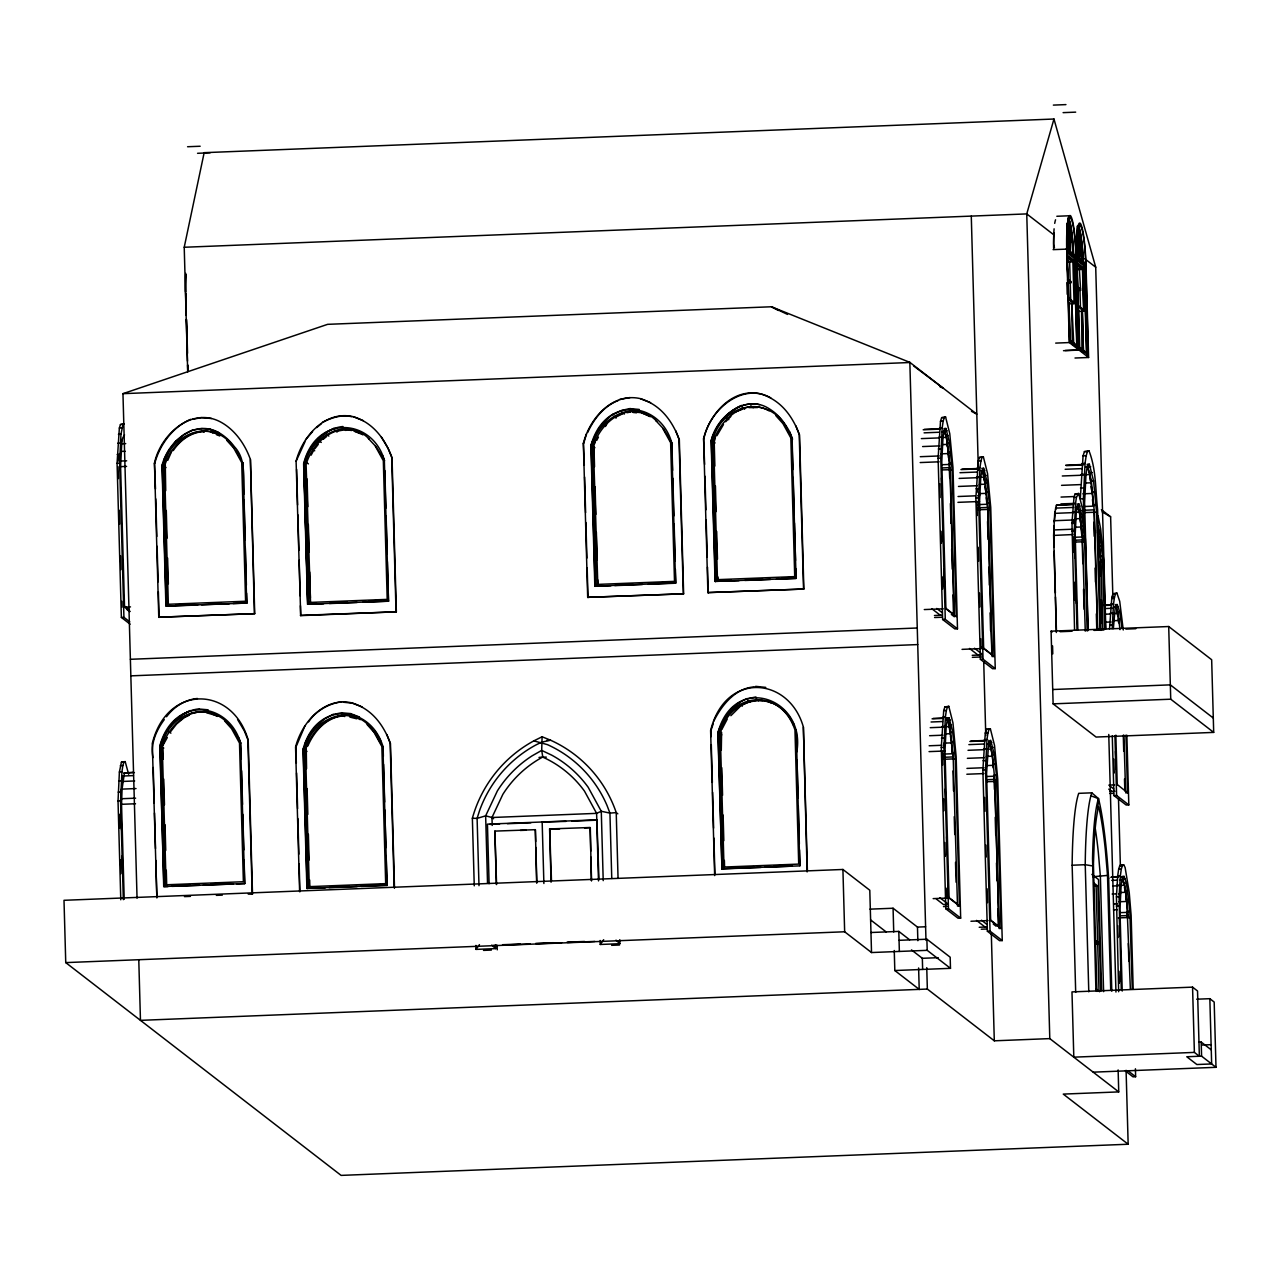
<?xml version="1.0" encoding="UTF-8"?>
<svg xmlns="http://www.w3.org/2000/svg" width="1280" height="1280" viewBox="0 0 1280 1280"><rect width="100%" height="100%" fill="white"/><g stroke="black" fill="none" stroke-linecap="round" stroke-linejoin="round"><path stroke-width="1.5" d="M130.128 624.192L121.376 617.424L117.072 463.28L119.36 428.016L120.448 424.544L124.224 423.92L120.448 424.544M129.744 621.84L123.92 617.328L119.616 463.184L120.976 434.24L122.992 424.432M120.304 453.376L119.872 466.672L126.576 466.4M120.784 899.776L118.032 800.96L119.392 772.032L121.408 762.224L125.184 761.6L128.64 774.288M123.328 899.664L120.56 800.864L121.92 771.92L122.848 765.6L123.952 762.112L125.184 761.6M938.112 458.192L940.496 421.296L941.648 417.648L945.6 417.008L949.76 433.664L952.976 467.52L957.488 628.816L954.832 628.912L942.624 619.488L938.112 458.192L940.768 458.08L942.192 427.808L943.152 421.184L944.304 417.536L945.6 417.008M941.296 747.488L943.696 710.592L944.848 706.944L948.784 706.304L952.96 722.96L956.16 756.816L960.672 918.112L958.016 918.208L945.808 908.784L941.296 747.488L943.952 747.376L945.376 717.104L946.352 710.48L947.488 706.832L948.784 706.304M959.408 905.968L949.088 898L944.992 750.992L946.176 727.056L947.008 721.36L949.104 717.76L952.688 732.096L955.296 758.96L959.408 905.968L957.504 906.048L953.232 758.912L949.584 726.624L947.264 719.744L946.176 720.192M975.872 497.984L978.272 461.104L979.408 457.456L983.36 456.816L987.536 473.472L990.736 507.328L995.248 668.624L992.592 668.72L980.384 659.296L975.872 497.984L978.528 497.888L979.952 467.616L980.928 460.992L982.064 457.344L983.36 456.816M993.968 656.48L983.664 648.512L979.568 501.504L980.752 477.568L981.584 471.872L983.68 468.272L987.264 482.592L989.872 509.472L993.968 656.48L992.08 656.544L987.968 509.536L985.376 482.672L982.96 470.576M982.88 769.952L985.28 733.056L986.416 729.408L990.368 728.768L994.528 745.424L997.744 779.28L1002.256 940.576L999.6 940.688L987.392 931.248L982.88 769.952L985.536 769.84L986.96 739.568L987.936 732.96L989.072 729.312L990.368 728.768M1072.704 504.224L1056.384 505.264L1054.704 513.36L1053.616 535.312L1056.336 632.496M1074.56 629.904L1071.968 522.752L1074 497.392L1075.056 494.048L1078.672 493.456L1082.496 508.736L1085.44 539.808L1087.984 630.56M1077.008 629.792L1074.24 531.152L1075.552 503.376L1076.432 497.296L1078.672 493.456M1089.008 450.88L1084.416 451.616L1083.072 455.872L1080.288 498.848L1083.376 498.736L1085.04 463.456L1086.176 455.744L1087.504 451.504L1089.008 450.88C1096.304 469.36 1095.376 490.176 1097.616 509.728L1100.976 630.4M1109.536 628.736L1111.84 597.392L1112.976 593.744L1116.928 593.104L1119.712 601.312L1123.264 629.984M1112.192 628.624L1113.52 603.904L1114.48 597.28L1115.632 593.632L1116.928 593.104M1118.656 991.728L1116.432 896.848L1117.696 875.824L1118.656 869.2L1119.808 865.552L1121.088 865.024L1123.744 864.912L1125.12 867.504L1129.232 892.512L1131.136 915.424L1133.184 989.104M1121.264 989.632L1119.088 896.752L1120.352 875.712L1121.312 869.104L1122.464 865.456L1123.744 864.912M1095.056 942.64L1095.296 944.128M1095.408 944.352L1095.056 944.464M1054.096 547.36L1054.096 525.632M1091.808 792.832L1090.896 795.808L1098.48 798.624L1097.84 800.736A119.552 14.08 87.7 0 0 1092.544 858.56L1095.92 990.56L1096.96 991.376L1093.424 864.528L1094.256 841.2A112.016 13.2 87.7 0 1 1097.648 810.992L1098.48 798.624L1091.808 792.832L1078.72 793.344A125.104 14.736 87.7 0 0 1072.144 865.232L1075.696 992.368M118.16 461.152L118.4 455.376M124.528 434.88L122.528 438.32L121.728 443.76L120.592 466.64L124.528 607.12L130.144 611.472M977.152 492.4L977.296 489.056M1073.088 523.664L1073.248 519.968L1054.112 520.72M1087.136 631.024L1084.656 541.776L1082.256 517.12L1078.96 503.984L1077.04 507.28L1076.288 512.496L1075.2 534.464L1077.856 629.664M1113.376 628.592L1115.152 608.16L1117.248 604.56L1119.632 611.632L1121.968 628.288M1132.256 989.088L1129.824 911.312L1126.464 883.456L1124.064 876.384L1121.968 879.984L1121.136 885.664L1119.952 909.616L1122.224 991.056M1054.256 522.048L1055.328 511.488M617.808 813.824L616.224 812.592A125.104 123.632 -52.3 0 0 550.56 740.208L542.096 736.768L541.696 750.4L542.816 757.136A106.464 105.216 -52.3 0 1 584.496 791.152L596.608 813.36L598.48 880.896M1069.408 237.232L1070.112 231.68M1069.328 245.408L1070.864 231.648A36.704 4.32 87.7 0 0 1068.192 219.936M1069.488 248.272L1071.472 230.72A36.176 4.256 87.7 0 0 1068.832 219.648L1068.704 230.688M1069.36 250.928L1071.712 232.448L1071.2 234.208A36.176 4.256 87.7 0 1 1072.576 250.544L1072.736 254.144L1066.176 249.072M1078.464 250.304L1078.928 246.608M1078.496 255.824L1080.608 239.184A36.704 4.32 87.7 0 0 1078.496 228.864M1078.608 256.64L1079.072 252.944M1079.776 247.408L1080.72 240L1081.68 241.712A36.176 4.256 87.7 0 1 1083.056 258.048L1083.216 261.632L1082.32 258.08A36.176 4.256 87.7 0 0 1080.944 241.744L1080.72 240M1079.232 255.808L1081.216 238.256A36.176 4.256 87.7 0 0 1078.576 227.184M1079.344 256.608L1081.456 239.984M121.536 440.16L121.008 443.792L125.712 443.6M122.224 779.648L122.752 776.032L133.456 775.6M945.92 428.464L943.824 432.064L942.976 437.76L941.792 461.696L945.904 608.704L956.208 616.672L952.112 469.664L949.504 442.8L945.92 428.464L944.016 428.544L947.6 442.864L950.208 469.744L954.32 616.752L951.376 614.464M988.592 743.84L986.576 773.456L990.672 920.464L1000.976 928.432L996.432 775.152L994.272 754.56L990.688 740.24L988.592 743.84L986.688 743.904M1097.04 944.064L1096.976 944.304A20.224 2.384 87.7 0 1 1097.488 944.032A32.656 3.856 87.7 0 1 1097.968 944.48L1097.968 943.664A57.456 6.768 87.7 0 0 1097.584 942.928M187.696 371.952L184.224 247.264L204.16 152.672L1053.968 119.024L1095.712 267.2L1105.808 628.624M1053.968 119.024L1026.752 213.904L1049.792 1038.608L1118.736 1091.904L1118.128 1069.936M1055.568 509.792L1056.448 506.992M154.464 463.072C160.544 434.32 192.448 405.44 221.968 422.768C235.088 430.368 245.088 444.288 250.416 459.52L254.72 613.664L158.768 617.216L154.464 463.072L155.488 489.008M154.784 463.312C159.712 444.48 173.312 426.464 190.688 419.328M246.592 593.104L246.96 603.056L165.92 606.016L162 465.536C167.712 441.632 194.592 418.704 219.088 432.768C225.504 436.48 230.64 441.68 234.416 446.704C246.368 459.376 243.04 477.328 243.84 494.16M168.368 605.12L164.496 466.448C170.656 443.632 196.288 421.872 219.904 435.44M156.88 897.952L152.256 743.568C166.896 683.968 232.432 685.312 248.208 740.032L252.512 894.176L248.224 894.096M152.96 757.648C150.384 743.84 156.176 730.496 164.272 719.6M167.968 886.608L163.936 886.688L159.792 746.032C173.216 695.712 228.288 700.992 240.528 742.832L244.672 883.504M244.096 859.824L244.752 883.568L163.712 886.528L160.096 746.272C164.864 728.08 180.8 710.432 199.168 708.88M166.16 885.616L162.288 746.944C168.448 724.128 194.08 702.384 217.712 715.952M167.312 737.504L163.072 745.104M296.096 461.232C302.4 436.384 325.12 410.24 353.152 416.656C372.688 422.368 385.152 438.832 392.032 457.68L396.352 611.824L300.704 615.616L296.096 461.232L304.96 441.824M323.616 603.792L307.552 604.176L303.616 463.68C316.272 413.552 373.008 418.624 384.352 460.48L388.496 601.152L387.392 561.568M303.84 463.856L307.776 604.336L303.936 463.92C308.688 445.728 324.624 428.08 342.992 426.528M375.424 446.352L383.328 460.704L387.2 599.376L308.96 602.48L305.088 463.808C311.184 436.112 347.104 415.52 369.44 439.312M361.536 433.6C337.92 420.032 312.288 441.776 306.112 464.592L310.576 603.712M299.616 891.52L295.568 746.992C301.808 722.432 324.272 696.576 352 702.912C371.904 709.088 383.36 724.576 390.464 743.488L394.496 888.016M296.32 763.072L295.872 747.232L304.928 725.872M325.168 887.904L306.896 888.368L303.024 749.424C315.84 700.16 370.448 704.528 382.864 746.272L387.056 885.44L386.128 855.6M317.248 887.168L309.312 887.488L305.488 750.336C311.584 727.76 336.928 706.256 360.288 719.664M583.376 443.2C589.696 418.368 612.4 392.224 640.432 398.64C660.56 404.88 672.144 420.544 679.328 439.664L683.632 593.808L587.68 597.344L583.376 443.2L584.304 465.184M583.696 443.44L586.496 433.92M590.912 445.664C604.64 394.416 660.208 401.664 671.648 442.464L675.568 582.96L594.832 586.16L590.912 445.664C594.592 434.48 603.152 421.344 612.848 414.304M597.696 579.76L597.856 585.696L593.408 446.576C599.52 423.536 625.92 401.552 649.408 416.032L640.912 412.656L632.16 411.744M703.6 438.448C709.92 413.616 732.624 387.472 760.656 393.872C780.784 400.128 792.368 415.776 799.552 434.896L803.856 589.04L707.904 592.592L703.6 438.448L704.624 464.384M703.904 438.688C709.536 409.584 742.768 381.696 770.8 397.904M738.992 580.704L715.056 581.392L711.136 440.912C716.368 416.432 745.28 394.24 768.224 408.144C778.24 414.096 784.304 421.984 789.872 432.24C795.76 447.216 790.128 433.984 789.872 432.24M731.184 579.952L717.488 580.496L713.616 441.824C719.792 419.008 745.424 397.248 769.04 410.816M714.864 466.048L714.208 442.272L715.408 436.976M714.656 875.584L710.608 730.496C725.344 670.784 789.28 676.72 803.376 727.072L807.376 870.16M711.072 736.688L710.896 730.72L713.312 723.536M718.096 733.04L721.984 868.96L717.888 732.88C734.16 671.808 806.288 698.512 796.784 751.92M747.328 698.528C733.392 703.616 722.416 719.264 717.888 732.88M793.968 726.224C779.136 687.376 728.816 695.28 720.288 733.76L724.032 867.856M226.784 440.368L233.792 448.192L241.712 462.56L245.584 601.232L167.328 604.32L163.456 465.648C171.2 432.064 214.432 416.272 234.816 448.992M224.576 720.864L231.584 728.704L239.504 743.056L243.376 881.728L165.136 884.832L161.248 746.16C171.904 705.008 221.344 698.544 238.464 739.152M367.088 724.544L374.016 732.288L381.856 746.48L385.68 883.632L308.288 886.688L304.464 749.552C311.888 717.424 353.392 700.544 373.888 731.776M662.704 428.336L670.624 442.688L674.496 581.36L596.24 584.464L592.368 445.792C598.48 418.08 634.384 397.504 656.72 421.296M775.92 415.744L782.928 423.568L790.832 437.936L794.72 576.608L716.464 579.696L712.592 441.024C721.408 401.568 772.64 393.056 788.832 432.416M719.296 732.992C730.272 690.752 781.168 687.936 794.96 730L798.704 864.096L723.04 867.088L719.296 732.992L721.728 734.88M721.616 732.4L721.296 749.968M492.208 825.456L491.984 817.504L502.832 794.384A106.464 105.216 -52.3 0 1 542.512 757.152L542.656 757.072M167.744 460.368L171.584 451.504M311.136 455.152L313.792 450.096M343.824 715.872C326.736 716.96 314.176 731.136 307.824 745.984L307.264 745.536M587.712 432.432C593.904 418.8 603.952 406.032 618.256 400.496M596.656 440.496L598.432 437.136M716.88 435.744L723.488 424.528M754.288 686.88C734.8 688.272 721.2 705.968 713.616 721.52M1093.424 864.528L1092.432 865.904L1085.232 864.704L1072.144 865.232M495.536 944.64L495.648 948.608L476.032 949.392L479.456 944.624M619.776 939.728L619.872 943.696L600.256 944.464L603.68 939.712M173.264 450.544C180.016 440.368 190.784 432.432 203.248 431.6M312.576 431.536L305.552 439.872M314.88 448.704L318.16 444.512M166.512 716.736C173.808 706.88 185.088 699.6 197.44 698.48M169.968 732.448L176.512 724.08L184.08 717.744L189.056 715.328M308.544 721.872C315.84 710.64 329.632 703.216 341.648 701.84M605.456 426.496L607.056 423.264M759.504 404.672C737.76 399.568 716.72 420.112 711.344 441.072L715.36 581.632M741.584 405.392C733.136 408.848 724.064 417.152 718.56 424.656M725.664 421.744L730.88 416.416M730.88 715.696L739.904 706.752M176.384 440.832L184.24 434.4L192.448 430.016M316.704 427.584L321.232 423.808M334.064 428.16L325.872 432.56L317.792 438.816M323.376 439.2L326.4 436.656M190.24 710.512L182.032 714.896L173.952 721.168M317.248 725.008L325.024 718.64L333.136 714.304M474.256 885.824L472.368 818.272A125.104 123.632 -52.3 0 1 533.84 740.864L542.096 736.768M351.712 416.704C341.536 414.208 331.104 417.952 322.416 422.304M613.072 414.464L621.664 410.384L630.288 408.496M615.2 417.376L623.488 413.344M742.048 409.392L734.832 412.176M742.976 704.736L749.376 701.616L757.776 700.064L762.848 700.592M980.752 470.704L981.84 470.256L984.16 477.136L987.808 509.424L991.872 654.528L981.872 646.8M1099.872 629.728L1096.592 512.224L1093.568 480.928L1089.376 464.224L1088.096 464.768L1086.944 468.416L1085.968 475.056L1084.592 502.944L1088.144 630.416M1085.984 467.072L1087.232 466.544L1089.952 474.56L1093.744 506.128L1084.064 506.512M1114.32 606.992L1115.408 606.544L1116.544 608.72L1118.896 620.48L1112.992 620.72M137.056 898.224L122.96 393.664L327.616 324.336L771.424 306.768L909.84 362.368L976.8 414.128L971.488 411.344M1095.92 941.392L1095.952 941.392A57.456 6.768 87.7 0 0 1095.008 941.184M1074.512 256.368L1075.984 256.304L1075.52 247.072A37.424 4.416 87.7 0 0 1071.648 219.92L1070.576 218.032L1069.392 218.176A37.424 4.416 87.7 0 0 1066.896 240.4L1066.944 249.312M1075.2 255.456L1084.176 262.432L1084.256 263.888L1085.728 263.84L1085.28 254.592A37.424 4.416 87.7 0 0 1081.392 227.456L1080.336 225.568L1079.136 225.712A37.424 4.416 87.7 0 0 1076.64 247.936L1076.688 256.848L1075.216 256.912L1078.16 259.184M192.736 419.248L201.376 417.648L211.52 418.496M192.672 430.176L201.68 428.608L210.368 429.296M336.192 431.36L343.136 430.08M626.96 412.704L630.432 412.064M748.912 407.616L757.632 407.536M333.344 714.464L341.952 712.672M747.536 698.688L755.952 696.944M1053.36 105.104L1065.936 104.608M187.584 146.736L200.16 146.24M1063.104 112.64L1075.68 112.144M197.552 153.296L210.128 152.8M184.224 247.264L1026.752 213.904L1053.392 234.496M1056.832 216.272L1070.432 215.728A39.584 4.656 87.7 0 1 1076.24 256.512L1078.864 349.952L1065.264 350.496M1069.856 251.312L1068.928 217.952L1070.4 217.888M1070.576 218.032L1068.928 217.952M1079.776 259.04L1078.672 225.488L1080.144 225.424M1080.336 225.568L1078.672 225.488M1079.872 239.216L1081.344 239.152M1054.448 247.696L1053.68 244.24A36.176 4.256 87.7 0 1 1053.952 232.624M1053.088 249.648L1066.688 249.12L1086 264.032L1088.608 357.488L1075.008 358.016M1068.976 249.792L1067.488 222.624M1067.632 251.408L1069.12 251.344L1068.176 217.984M1077.12 251.6L1078.736 257.328L1077.856 226.24M1067.04 252.768L1074.56 258.576L1076.032 258.528L1078.528 347.52L1069.504 340.544L1067.008 251.552L1076.032 258.528M1066.864 259.856L1068.192 279.408L1070.8 281.424L1070.848 282.8L1069.632 282.848L1069.6 281.472L1070.8 281.424M1067.648 259.968L1069.664 262.016L1070.208 281.456L1067.584 279.44M1068.08 262.08L1072.736 261.888L1067.312 257.712M1081.872 262.528L1083.344 262.464A36.928 4.352 87.7 0 0 1078.576 226.448M1084.304 266.112L1085.792 266.048L1088.272 355.056L1086.8 355.104L1084.304 266.112L1075.28 259.136M1076.112 271.296L1076 267.408L1077.216 267.36L1077.936 286.944L1080.56 288.96L1080.592 290.336L1079.376 290.384M1078.704 268.336L1084.096 268.128L1086.464 352.672L1077.984 346.112M1077.824 269.6L1082.48 269.424L1083.6 309.68L1076.832 304.464M1080.56 288.96L1079.408 269.536L1076.784 267.52M1069.424 303.856L1074.08 303.664L1072.864 260.656L1067.216 256.288M1079.168 311.392L1083.824 311.2L1082.624 268.192L1075.552 262.72M1055.696 343.104L1069.296 342.56L1088.608 357.488M1088.272 355.056L1079.248 348.08L1077.76 348.128L1083.792 352.784M1063.504 350.704L1079.04 350.096L1076.432 256.64A39.584 4.656 87.7 0 1 1080.176 223.264A39.584 4.656 87.7 0 1 1086 264.032M122.96 393.664L910.016 362.512M119.36 428.016L121.888 427.92M118.432 434.352L120.976 434.24M117.712 443.264L120.256 443.168M941.648 417.648L944.304 417.536M121.104 451.424L125.104 451.28M940.496 421.296L943.152 421.184M117.232 454.448L119.76 454.336M939.536 427.904L942.192 427.808M119.968 461.072L126.672 460.816M924.288 429.328L939.472 428.72M923.184 429.792L940.256 429.104M117.072 463.28L119.616 463.184M944.432 430.8L947.088 430.704M924.096 432.848L939.264 432.24M941.92 432.144L943.824 432.064M945.648 435.632L948.304 435.536M938.784 437.248L941.44 437.136M942.464 437.488L946.4 437.328L949.664 464.432L941.808 464.736M921.36 438.608L938.432 437.936M949.504 442.8L946.848 442.896L947.296 446.656M941.664 444.624L947.568 444.384M922.608 446.56L939.68 445.888M938.272 448.944L940.928 448.832M950.64 452.192L947.984 452.304L948.496 457.904M940.8 453.856L948.656 453.536M920.288 456.704L939.248 455.952M1084.416 451.616L1087.504 451.504M979.408 457.456L982.064 457.344M1083.072 455.872L1086.176 455.744M920.176 462.56L939.136 461.808M978.272 461.104L980.928 460.992M949.008 463.504L951.664 463.392M942.032 467.936L949.888 467.632L954.096 614.72L945.536 608.096M977.296 467.712L979.952 467.616M1081.952 463.584L1085.04 463.456M942.192 469.92L952.112 469.664M962.064 469.12L979.12 468.448M981.776 468.352L983.68 468.272M1065.712 465.168L1082.544 464.496M1089.376 464.224L1087.168 464.32L1091.344 481.008L1094.384 512.32L1097.664 629.824M960.944 469.584L978.016 468.912M1066.304 465.632L1083.12 464.96M984.864 470.496L982.208 470.608L983.008 473.84M1087.664 466.944L1090.752 466.832M959.968 472.72L977.024 472.048M1065.152 469.28L1081.968 468.624M983.408 475.44L986.064 475.344M976.544 477.056L979.2 476.944M1089.072 472.592L1092.16 472.464M980.224 477.296L984.16 477.136M959.136 478.416L978.096 477.664M1081.072 474.448L1084.16 474.336M1084.128 474.784L1089.952 474.56M1062.304 475.984L1082.88 475.184M984.608 482.704L987.264 482.592M979.424 484.432L985.328 484.192M1091.344 481.008L1093.568 480.928M958.48 486.448L977.44 485.696M1085.488 483.008L1091.296 482.784M976.032 488.752L978.688 488.64M1061.552 485.344L1080.256 484.608M1080.48 488.08L1083.568 487.952M986.496 492.08L988.4 492M978.56 493.664L986.432 493.344M958.048 496.512L975.12 495.84M977.776 495.728L979.664 495.648M1092.672 491.968L1094.88 491.888M1075.056 494.048L1077.488 493.952M1082.896 493.824L1092.592 493.44M1061.04 497.072L1074.128 496.544M1074 497.392L1076.432 497.296M957.936 502.352L976.912 501.6L977.296 515.52M977.664 501.584L979.568 501.504M989.424 503.2L986.768 503.296L986.256 497.712M977.6 504.624L987.424 504.24M1060.928 503.888L1075.552 503.376M977.824 507.824L987.648 507.44M1078.96 503.984L1077.232 504.048L1080.512 517.184L1082.912 541.84M1056.384 505.264L1073.6 504.576M977.984 509.808L987.808 509.424M1093.872 505.008L1096.08 504.928M987.216 509.568L989.872 509.472M1080.048 506.032L1077.616 506.128L1078.72 510.56L1081.168 510.464M1055.472 508.128L1072.688 507.456M1075.312 507.344L1077.04 507.28M1084.32 510.24L1094.016 509.856L1097.472 629.52M1072.432 512.032L1074.864 511.936M1075.44 512.272L1079.408 512.112L1082.416 536.976L1085.264 631.136M1054.704 513.36L1073.84 512.592M1084.512 512.56L1096.592 512.224M1082.256 517.12L1079.824 517.216L1080.448 522.4M1074.528 518.816L1080.48 518.592M1073.952 519.936L1075.68 519.872M1071.968 522.752L1074.4 522.656M1080.864 525.84L1083.296 525.744M1075.536 527.216L1081.488 526.976M1053.712 529.952L1072.848 529.2M1071.808 531.248L1074.24 531.152M1104.688 629.344L1102.384 556.16L1099.312 530.592L1097.568 530.672L1101.056 561.984M1072.752 534.56L1053.76 535.424M1082.496 536.096L1084.24 536.016M1074.48 537.28L1082.416 536.976M1097.968 537.36L1100.4 537.264M1082.624 539.904L1074.688 540.224L1075.12 557.936M1074.832 542.048L1084.656 541.776M1101.44 545.888L1099.008 545.984L1099.488 551.12M1099.952 556.256L1102.384 556.16M1102.8 561.904L1100.368 562L1100.752 575.888M597.28 585.248L601.184 585.104M620.752 584.32L632.48 583.856M654 583.008L665.744 582.544M750.752 579.184L762.48 578.72M782.048 577.936L793.792 577.472M715.056 581.392L796 578.368L795.728 568.48M594.832 586.16L610.896 585.776M614.832 585.616L642.4 584.528M648.304 584.288L673.904 583.28M744.896 580.464L770.496 579.456M776.4 579.216L796.096 578.432L791.856 437.712M176.192 604.8L187.92 604.336M209.44 603.488L221.184 603.024M240.736 602.256L246.608 602.016M123.792 607.152L130.496 606.896M168.112 606.112L197.744 605.008M201.584 604.784L229.248 603.76M233.088 603.536L246.96 603.056M309.984 603.264L315.856 603.04M335.424 602.272L347.152 601.792M368.672 600.944L380.416 600.48M307.552 604.176L388.496 601.152M329.52 603.552L357.088 602.464M362.992 602.224L388.592 601.216M587.68 597.344L683.632 593.808M707.904 592.592L803.856 589.04M121.376 617.424L123.92 617.328M158.768 617.216L254.72 613.664M300.4 615.376L396.352 611.824M1112.976 593.744L1115.632 593.632M1111.84 597.392L1114.48 597.28M924.288 609.568L943.248 608.816M1110.864 604L1113.52 603.904M1103.216 605.12L1110.8 604.816M1117.248 604.56L1115.344 604.64L1117.744 611.696L1120 629.632M1104 605.504L1111.584 605.2M1115.776 606.896L1118.432 606.784M1104.912 608.56L1112.496 608.256M934.448 615.504L942.304 615.184M934.592 617.52L942.176 617.232M1119.632 611.632L1116.976 611.728L1117.584 615.36M942.624 619.488L945.28 619.376L957.488 628.816M1110.112 613.328L1112.768 613.232M1113.792 613.584L1117.728 613.424M1105.968 614.176L1109.76 614.032M1112.416 613.92L1114.32 613.856M1120.832 618.88L1118.176 618.992L1118.624 622.752M130.384 659.296L917.264 628M1105.328 622.208L1111.008 621.984M1109.6 625.024L1112.256 624.928M1051.088 631.184L1168.704 626.528L1211.664 659.728L1213.696 732.4L1096.08 737.056L1053.12 703.856L1051.088 631.184L1052.176 632.016M1060.144 631.712L1072.08 631.232M1094 630.368L1103.952 629.968M1125.856 629.104L1135.824 628.704M130.848 675.856L917.728 644.576M962.048 649.36L981.008 648.608L980.736 638.688M981.776 648.592L983.664 648.512M972.208 655.312L982.048 654.912M972.352 657.328L981.84 656.96M980.384 659.296L983.04 659.184L995.248 668.624M1052.72 689.52L1170.336 684.864L1213.296 718.048M944.848 706.944L947.488 706.832M1053.12 703.856L1170.736 699.2L1213.696 732.4M943.696 710.592L946.352 710.48M942.72 717.2L945.376 717.104M933.168 718.4L942.656 718.016M949.104 717.76L946.448 717.872L947.632 720.096L950.288 720M932.064 718.848L943.44 718.4M948 718.224L946.096 718.304L947.2 717.84L949.6 724.912L953.392 759.04M931.072 722L942.448 721.536M546.848 740.352L550.56 740.208L541.472 742.208L535.632 745.104A119.552 118.144 -52.3 0 0 479.536 810.672L477.104 818.384L478.992 885.664M948.832 724.928L951.488 724.832M941.968 726.544L944.624 726.432M945.648 726.784L949.584 726.624M930.24 727.68L943.52 727.152M121.408 762.224L123.952 762.112M986.416 729.408L989.072 729.312M950.032 732.192L952.688 732.096M120.304 765.696L122.848 765.6M944.848 733.92L950.752 733.68M985.28 733.056L987.936 732.96M929.6 735.712L942.864 735.184M941.456 738.24L944.112 738.128M119.392 772.032L121.92 771.92M133.456 772.24L124.432 772.992L122.064 789.104L121.552 804.32L124.208 899.296M123.696 773.024L134.4 772.608M984.304 739.68L986.96 739.568M951.92 741.568L953.824 741.488M970.96 741.008L984.24 740.496M969.856 741.472L985.024 740.88M943.984 743.152L951.856 742.832M989.216 742.576L991.872 742.464M929.168 745.776L940.544 745.328M943.2 745.216L945.088 745.152M968.864 744.608L984.032 744.016M118.672 780.944L121.2 780.848M121.952 781.472L134.64 780.96M990.416 747.408L993.072 747.296M983.552 749.008L986.208 748.912M929.056 751.616L942.336 751.104L942.72 765.008M943.088 751.072L944.992 750.992M987.232 749.248L991.168 749.088L993.44 765.312L985.568 765.616M968.032 750.304L983.2 749.712M954.848 752.688L952.192 752.8L951.68 747.2M943.024 754.112L952.848 753.728M136.016 788.56L121.344 789.136L120.928 798.752L135.6 798.176M991.616 754.672L994.272 754.56M943.248 757.312L953.072 756.928M986.432 756.384L992.336 756.16M943.408 759.296L953.232 758.912M967.392 758.336L984.448 757.664M118.176 792.128L120.72 792.016M952.64 759.056L955.296 758.96M983.04 760.704L985.696 760.608M995.408 763.968L992.752 764.064L993.088 767.808M118.032 800.96L120.56 800.864M966.944 768.4L984.016 767.712M120.832 804.336L135.504 803.76M966.848 774.24L983.92 773.568M993.776 775.264L996.432 775.152M986.576 776.512L994.432 776.192L992.384 754.64L988.784 740.304M986.8 779.712L994.656 779.392L998.88 926.48L990.32 919.872M986.96 781.696L996.88 781.424M1108.896 785.12L1114.576 784.896M1109.712 791.44L1114.96 791.232M472.368 818.272L477.104 818.384L485.648 815.84L491.984 817.504L596.608 813.36L601.28 811.264L609.936 813.12L616.224 812.592L618.048 878.144M1109.712 793.472L1113.504 793.312M1125.648 792.832L1127.536 792.768L1125.936 735.152M1112.272 735.84L1113.952 795.568L1116.608 795.472L1128.816 804.912L1126.864 735.216M489.104 883.68L487.44 824.144L596.88 819.824L598.976 879.68M489.84 824.4L499.6 824.016M507.424 823.712L530.88 822.784M566.048 821.392L542.16 821.984L543.888 883.488M571.92 821.152L597.312 820.144M1128.816 804.912L1126.16 805.008L1113.952 795.568M496.352 884.384L494.864 831.104L535.36 829.68L535.696 841.52M551.072 882.208L549.584 828.944L590.08 827.504L590.736 851.184M520.24 830.448L525.984 830.224M549.584 828.944L559.616 828.896M584.544 827.904L590.304 827.68L591.36 880.624M177.888 885.152L189.632 884.688M211.152 883.84L222.88 883.376M171.808 886.384L199.472 885.36M203.312 885.136L232.944 884.032M236.8 883.808L244.752 883.568M739.968 867.232L753.904 866.672M773.824 865.888L785.76 865.424M721.68 868.736L800.048 865.872L799.52 849.824M721.888 868.896L761.008 867.424M764.832 867.2L792.24 866.176M337.088 886.384L348.992 885.904M368.848 885.12L380.752 884.656M306.896 888.368L386.736 885.216M329.072 887.664L357.104 886.64M361.008 886.4L387.056 885.44M899.056 940.32L926.88 939.216L950.176 957.2L950.48 968.336L927.2 950.336L871.52 952.544L869.792 890.24L842.912 869.472L64 900.304L65.744 962.608L341.104 1175.392L1128.16 1144.24L1126.08 1070.304M184.464 896.608L190.448 896.384M216.336 895.36L222.32 895.12M1119.808 865.552L1122.464 865.456M1118.656 869.2L1121.312 869.104M1092.912 876.72L1107.52 875.424L1108.64 878.432L1111.792 991.216M1117.696 875.824L1120.352 875.712M1111.936 876.864L1117.616 876.64M1124.064 876.384L1122.176 876.448L1125.76 890.784L1128.368 917.648L1130.256 917.568M1110.832 877.328L1118.416 877.024M1121.072 876.912L1122.96 876.848M1122.592 878.72L1125.248 878.608M1111.728 880.384L1117.424 880.16M1120.08 880.048L1121.968 879.984M1126.464 883.456L1123.808 883.552L1123.008 880.336M1116.944 885.152L1119.6 885.056M1094.32 886.256L1097.872 886.128L1100.8 990.704M1120.624 885.392L1124.56 885.248L1126.816 901.456L1130.368 989.168M1112.8 886L1118.48 885.776M1127.664 890.704L1125.008 890.816L1124.4 887.184M933.168 898.624L946.432 898.112L946.16 888.176M947.2 898.08L949.088 898M1119.824 892.544L1125.712 892.304M1112.144 894.032L1115.936 893.888M1118.592 893.776L1120.496 893.696M1116.432 896.848L1119.088 896.752M947.472 904.4L943.488 904.56L936.368 899.056M869.984 909.152L893.072 908.24L917.472 927.088L925.6 926.768M943.472 906.592L947.264 906.448M1128.8 900.112L1126.144 900.224L1125.68 896.464M1118.96 901.76L1126.816 901.456M945.808 908.784L948.464 908.672L960.672 918.112M1113.616 904.016L1117.408 903.872M1116.272 906.096L1118.928 906M1113.504 909.872L1117.296 909.712M1129.824 911.312L1127.168 911.408L1127.6 917.68M1119.968 912.656L1127.824 912.352M970.96 921.248L988.016 920.576M1120.192 915.856L1128.048 915.536M1118.384 917.92L1128.208 917.52M502.544 944.72L520.144 944.016M535.776 943.408L553.36 942.704M567.04 942.16L584.624 941.472M493.216 945.44L497.12 945.28M502.992 945.056L530.352 943.968M536.208 943.744L561.616 942.736M567.472 942.496L594.832 941.424M65.744 962.608L844.656 931.776L871.52 952.544M979.216 927.264L987.088 926.96M870.96 932.512L898.8 931.408L909.664 939.808M981.264 929.216L986.944 928.992M1000.976 928.432L999.088 928.512L994.544 775.232M483.52 950.384L491.36 950.08M611.664 945.312L619.52 945.008M987.392 931.248L990.048 931.152L1002.256 940.576M911.472 949.904L922.336 958.304L938.24 957.68M894.256 950.512L894.816 970.528L950.48 968.336M1049.792 1038.608L994.304 1040.816L927.344 989.056L140.464 1020.352L138.784 960M1192.56 987.136L1071.984 991.904L1073.808 1057.168L1194.384 1052.4L1199.36 1056.256L1197.536 990.992L1192.56 987.136L1194.384 1052.4M1196.688 999.2L1209.84 998.688L1214.176 1002.048L1216 1067.312L1093.2 1072.16M1198.96 1042.16L1201.184 1042.064L1211.264 1049.856M1201.872 1045.04L1211.12 1044.672M1216 1067.312L1201.584 1056.16L1186.784 1056.752L1196.864 1064.528L1211.648 1063.952L1209.84 998.688M1135.424 1068.768L1135.632 1076.72L1132.992 1076.832L1125.36 1070.928M1118.736 1091.904L1063.264 1094.096L1128.16 1144.24M630.496 408.672L639.28 409.44M633.072 412.448L636.576 412.816M344.88 429.76L351.872 430.48M343.68 702.256L352.304 703.152L362.032 706.896M342.176 712.848L350.848 713.6M349.92 717.12L356.736 718.8M199.392 709.04L208.16 709.808M206.304 712.656L216.592 715.712M1082.32 311.264L1083.424 350.816L1082.368 311.28L1081.536 311.232L1081.984 350.896M533.84 740.864L547.456 744.64A119.552 118.144 -52.3 0 1 607.088 805.632L609.936 813.12L611.76 878.416M640.736 398.864L650.576 402.672M650.32 416.736L639.312 411.408M353.632 430.672L358.72 432.688M354.544 431.376L363.024 434.752L360.512 432.8M210.592 429.472L219.088 432.768M216.304 434.576L219.712 435.92M767.888 701.6L771.168 702.912M351.072 713.76L359.488 717.024M217.504 716.416L208.192 711.776M787.552 314.416L771.424 306.768L778.512 310.48M939.824 386.624L943.408 388.32L913.792 366.064M1102.032 511.776L1110.624 516.816L1112.912 598.736M1084.736 258.72L1095.712 267.2M1066.928 249.056L1074.432 254.896M1075.184 255.904L1077.92 258.016L1075.872 244.608M1078.96 259.072L1083.344 262.464M1085.792 266.048L1076.768 259.072L1079.248 348.08M1067.28 255.136L1074.352 260.592L1076.72 345.136L1069.648 339.68M1075.616 261.568L1084.096 268.128M1075.712 264.192L1082.48 269.424M1070.848 282.8L1068.224 280.784L1068.72 298.288M1077.968 288.32L1080.592 290.336M1067.616 280.8L1070.24 282.832L1070.784 302.16M1077.376 288.336L1079.984 290.368L1080.464 307.76M1068.432 297.968L1073.856 302.16M1068.416 299.296L1074.08 303.664M1076.752 305.744L1083.824 311.2M1078.336 307.616L1077.792 288.176M1069.52 341.76L1077.04 347.584L1074.56 258.576M1101.376 509.664L1110.624 516.816M795.92 425.872L799.232 434.656L803.536 588.8M750.768 405.744L753.296 407.696M742.096 407.344L744.608 409.28M726.24 417.712L728.768 419.648M713.104 435.024L711.136 440.912M936.72 608.448L942.432 612.864M931.744 608.656L940.304 615.264M712.592 441.024L715.12 442.976M974.48 648.256L981.616 653.776M969.504 648.448L978.064 655.072M675.696 430.64L679.024 439.424L683.328 593.568M629.984 397.552L619.6 399.456M1116.864 784.192L1127.536 792.768M1109.488 785.648L1113.76 788.96M621.872 412.096L624.4 414.048M1108.784 789.152L1111.632 791.36M613.584 416.144L616.112 418.08M605.072 420.8L598.336 429.408M595.2 441.728L594.192 444.736M592.368 445.792L594.896 447.728M1091.872 874.4L1098.544 879.568L1101.648 990.672M1094.192 883.28L1097.872 886.128M1093.648 884.288L1096.096 886.192L1099.024 990.768M765.776 687.392L755.664 686.352M788.208 714.896L793.952 724.432M803.376 727.072L807.136 871.92M756.224 698.864L758.656 700.752M796.256 730.016L799.744 865.648M747.824 700.416L750.256 702.304M739.104 702.544L731.584 708.832M739.808 704.32L742.256 706.208M363.296 420.688L353.152 416.656M1095.936 988.88L1099.616 991.728M381.408 437.12L388.096 448.416L391.728 457.44L396.032 611.584M185.76 273.36A39.584 4.656 87.7 0 0 185.552 291.504L185.76 282.784A37.424 4.416 87.7 0 1 186.016 274.672M993.2 923.952L996.144 926.24M727.152 719.296L722.032 729.072M382.368 455.024L384.576 460.656M981.488 920.224L987.2 924.624M343.264 428.512L345.792 430.464M947.296 896.304L957.296 904.016M976.512 920.416L985.072 927.04M939.904 897.744L947.04 903.264M334.592 430.112L337.104 432.064M326.304 434.16L328.832 436.096M318.736 440.48L321.264 442.432M1128.016 1070.832L1135.632 1076.72M311.04 447.424L305.6 457.808M312.176 448.848L314.704 450.8M305.872 461.952L308.4 463.904M870.608 919.904L886.144 931.904M250.416 459.52L254.416 613.424M210.4 431.264L212.912 433.216M201.648 430.368L204.16 432.32M243.04 462.576L246.656 602.816M894.816 970.528L919.392 989.52M176.16 440.656L169.648 449.44L162 465.536M169.424 449.264L163.968 459.648M165.28 464.592L165.728 490.672M163.456 465.648L165.984 467.6M535.36 829.68L536.64 882.784M386.864 734.56L390.16 743.248L394.192 887.776M491.984 817.504L493.584 818.736M380.592 740.624L374.864 730.976M494.864 831.104L496.576 884.544M342.224 714.656L344.72 716.576M317.024 724.832L310.576 733.52L303.024 749.424M310.352 733.344L304.976 743.616M125.264 606.512L129.36 609.664M126.608 609.328L129.424 611.504M306.256 748.496L306.56 768.672M304.464 749.552L306.96 751.472M237.584 719.472L244.272 730.768L247.904 739.792L252.208 893.936M200.464 711.664L191.776 713.264M240.528 742.832L241.28 758.912M168.352 731.2L170.88 733.152M161.248 746.16L163.776 748.096M616 940.144L619.872 943.696M491.776 945.056L495.648 948.608M655.696 420.496L663.728 429.136L668.608 437.184M368.4 438.512L376.448 447.152L382.304 456.8M235.792 450.608L240.672 458.656M375.04 733.072L381.984 745.504M1077.28 505.792L1079.408 512.112M944.064 430.448L946.4 437.328M1122.224 878.368L1124.56 885.248M988.848 742.224L991.168 749.088M791.872 438.72L789.808 434.032M671.648 443.488L669.584 438.784M241.84 461.568L242.736 463.344M238.448 737.296L240.832 743.072M1098.08 515.984L1100.656 528.88L1103.6 559.936L1105.52 628.992M1098.192 526.16L1099.312 530.592M1098.48 798.624L1099.28 801.84A119.552 14.08 87.7 0 1 1108.096 870.576L1108.64 878.432M1098.704 806.816L1100.048 812.848A112.016 13.2 87.7 0 1 1105.328 849.76L1107.52 875.424L1110.736 990.384M1089.904 477.664L1090.464 481.04M1097.568 532.24L1100.56 557.104M983.712 477.264L984.304 480.896M949.136 726.752L949.728 730.384M1075.808 238.144L1078.656 258M1075.952 243.92L1076.528 247.76M1075.728 248.464L1076.304 252.304M1066.944 236.368L1068.912 250.464L1067.008 242.832M1066.784 240.224L1067.664 245.984M1066.848 246.688L1067.44 250.528M1079.744 238.304L1079.968 240.032M1071.712 232.448L1071.936 234.176A36.176 4.256 87.7 0 1 1073.312 250.528L1073.472 254.112M1091.12 486.528L1091.568 490.176M985.056 486.464L985.52 490.224M950.496 735.952L950.944 739.712M1097.024 942.752L1096.88 942.112A57.456 6.768 87.7 0 1 1097.408 942.672M1092.48 499.456L1092.992 505.04M1081.024 527.552L1081.648 534.4M1100.768 560.048L1102.8 629.424M978.992 509.776L978.608 504.592M944.416 759.264L944.032 754.08M1095.856 942.672L1095.984 943.52A20.224 2.384 87.7 0 0 1095.424 942.448A32.656 3.856 87.7 0 0 1095.04 942.176M1083.472 506.544L1083.744 510.272M993.888 776.832L994.448 789.472M949.12 465.056L949.68 477.712M1201.184 1042.064L1201.584 1056.16M1168.704 626.528L1170.736 699.2M1123.872 735.152L1125.584 790.848M1123.28 735.248L1123.728 751.152M1124.496 778.96L1124.832 790.88M1128.336 943.504L1128.832 961.392M1118.496 798.56L1120.4 866.496M1115.856 735.136L1117.232 784.8M1115.504 751.408L1116 769.296M1114.928 735.728L1116.608 795.472M1119.392 917.872L1119.888 935.76M1120.672 963.6L1121.168 981.488M1113.856 759.072L1114.24 772.976M1117.744 925.616L1118.08 937.536M1119.024 971.296L1119.36 983.216M1108.752 734.464L1115.952 992.048M1101.408 599.696L1102.08 623.488M1093.776 522.304L1094.176 536.256M1095.056 568.112L1095.456 582.064M1096.336 613.92L1096.736 627.872M1103.6 991.648L1100.384 876.416L1098.352 852.672A106.464 12.544 87.7 0 0 1095.136 827.712M1078.4 236.288L1078.944 255.712M1077.664 236.32L1077.984 247.968M1077.12 226.272L1077.984 257.344M1077.104 249.12L1077.264 255.008M1078.816 309.808L1079.744 349.392M1083.376 498.736L1084.32 532.368M1077.104 314.656L1077.2 318.592M1076.56 304.624L1076.832 314.512M1082.208 541.872L1082.816 563.68M1083.536 589.472L1084.096 609.296M1073.728 343.296L1071.792 303.712L1072.24 343.36M1069.04 215.952L1070.032 251.504M1088.784 991.84L1085.232 864.704A125.104 14.736 87.7 0 1 1090.896 795.808M1066.864 223.936L1067.472 245.52M1069.056 302.272L1070.16 341.376M1066.912 228.48L1067.392 245.968M1068.928 303.52L1070 341.856M1067.472 259.824L1068.016 279.264M1068.048 280.64L1068.544 298.144M1069.296 342.56L1066.688 249.12A39.584 4.656 87.7 0 1 1070.432 215.728M1075.84 583.776L1076.4 603.648M1066.896 282.64L1067.216 294.304M1072.816 536.544L1073.248 552.416M1074.08 582.16L1074.592 600.016M1054.208 551.328L1055.376 593.056M1055.488 597.024L1056.432 630.8M1052.56 645.92L1052.784 653.872M987.552 521.488L988.048 539.376M988.816 567.184L989.328 585.056M990.096 612.88L990.592 630.752M995.216 817.296L995.728 835.168M996.496 862.976L996.992 880.864M997.776 908.672L998.272 926.56M971.28 216.112L978.368 470M983.712 661.6L985.776 735.456M991.296 933.04L994.304 1040.816M978.528 497.888L983.04 659.184M985.536 769.84L990.048 931.152M978.192 547.296L978.576 561.2M979.456 592.992L979.856 606.896M984.576 797.408L984.976 811.312M985.92 845.088L986.24 857.008M987.136 888.784L987.52 902.704M950.4 503.536L950.944 523.408M951.664 549.232L952.224 569.104M952.944 594.928L953.504 614.784M952.976 770.976L953.52 790.848M954.256 816.672L954.752 834.56M955.52 862.368L956.08 882.224M941.456 477.92L941.904 493.824M942.736 523.632L943.232 541.52M944.016 569.344L944.512 587.248M940.768 458.08L945.28 619.376M939.76 483.648L940.144 497.568M941.088 531.328L941.424 543.248M942.368 577.024L942.688 588.944M945.248 789.072L945.808 808.96M946.592 836.784L947.088 854.672M947.856 882.496L948.304 898.4M943.952 747.376L948.464 908.672M943.664 798.784L944 810.688M944.88 842.48L945.28 856.384M926.88 939.216L927.2 950.336M909.84 362.368L925.984 940.384M926.752 967.648L927.344 989.056M922.336 958.304L922.64 969.424M917.472 927.088L917.856 940.72M918.608 967.968L919.216 989.392M898.8 931.408L899.36 951.44M893.072 908.24L893.728 931.968M842.912 869.472L844.656 931.776M792.08 437.888L792.96 469.536M793.184 477.456L794.24 515.056M794.464 522.96L795.504 560.56M797.008 759.92L798.064 797.872M798.288 805.872L799.344 843.824M715.424 485.856L716.144 511.6M716.688 531.424L717.472 559.152M717.968 576.976L718.08 580.944M721.792 767.712L722.56 795.328M723.104 815.04L723.824 840.688M724.384 860.4L724.544 866.32M704.96 476.24L705.904 509.824M706.176 519.712L707.216 557.264M707.504 567.136L708.208 592.832M711.296 744.64L712.352 782.4M712.624 792.336L713.616 828.112M713.904 838.048L714.896 873.824M671.856 442.64L672.64 470.336M672.864 478.256L673.904 515.856M674.128 523.76L675.184 561.36M675.392 569.28L675.872 583.2M593.984 447.024L594.528 466.832M595.088 486.656L595.856 514.384M596.368 532.208L597.136 559.952M591.136 445.84L595.152 586.4M603.216 880.64L601.28 811.264L588.176 787.264A112.016 110.704 -52.3 0 0 551.664 755.12L541.696 750.4L532.032 755.888A112.016 110.704 -52.3 0 0 497.392 790.864L485.648 815.84L487.536 883.232M600.16 940.496L600.256 944.464M584.624 477.04L585.616 512.608M585.904 522.496L586.896 558.064M587.168 567.952L588 597.584M590.912 857.104L591.568 880.784M550.016 829.28L550.192 835.2M551.232 872.688L551.456 880.576M549.808 829.104L551.232 880.416M535.856 847.44L536.848 882.96M497.136 945.872L497.248 949.84M475.92 945.408L476.032 949.392M384.848 470.544L385.904 508.144M386.128 516.064L387.168 553.664M383.088 746.432L383.36 756.352M383.584 764.304L384.64 802.016M384.848 809.952L385.904 847.664M307.088 478.912L307.856 506.656M308.352 524.48L309.136 552.208M309.68 572.016L310.4 597.776M307.104 788.544L307.84 814.384M308.384 834.256L309.104 860.096M309.664 879.968L309.888 887.92M296.624 469.376L297.616 504.944M297.888 514.816L298.88 550.4M299.168 560.272L300.16 595.84M300.432 605.728L300.704 615.616M303.232 749.6L307.2 888.608M296.592 772.976L297.6 808.608M297.872 818.512L298.864 854.144M299.136 864.048L299.92 891.76M244.096 500.16L245.104 539.68M245.328 547.584L246.384 585.184M241.6 770.784L242.544 804.416M242.816 814.304L243.824 849.92M185.872 293.872L186.256 307.728M186.592 319.616L187.536 353.28M187.872 365.168L188.032 371.104M185.552 291.504L186.208 315.36M186.32 319.328L187.488 361.088M187.6 365.056L187.776 371.024M166.288 510.48L167.056 538.208M167.616 558.016L168.336 583.776M162.224 465.696L166.224 606.256M162.864 747.392L163.2 759.28M163.744 779.088L164.464 804.848M165.024 824.656L165.744 850.416M166.288 870.224L166.736 886.064M155.776 498.88L156.816 536.432M157.104 546.304L158.096 581.888M158.368 591.76L159.088 617.456M153.232 767.52L154.224 803.104M154.512 812.976L155.504 848.56M155.824 860.416L156.816 895.984M118.064 466.736L118.384 478.608M119.28 510.272L119.664 524.112M120.544 555.776L120.928 569.632M121.824 601.296L121.984 607.232M120.944 808.304L121.552 830.064M122.256 855.792L122.816 875.584M119.296 814.304L119.68 828.16M120.56 859.824L120.944 873.664M539.024 757.424A53.008 52.384 -52.3 0 1 546.32 757.136M1081.072 249.296A36.928 4.352 87.7 0 1 1081.664 258.016M1080.992 249.552A36.176 4.256 87.7 0 1 1081.584 258.112M1053.616 248.384A36.928 4.352 87.7 0 1 1054.096 228.816M1054.72 223.36A36.928 4.352 87.7 0 1 1055.568 219.792M1068.272 218.176A36.928 4.352 87.7 0 1 1073.6 254.928M1067.904 220.976A36.176 4.256 87.7 0 1 1068.992 224.976M1069.504 227.68A36.176 4.256 87.7 0 1 1070 230.768M1070.88 238A36.176 4.256 87.7 0 1 1071.248 242.032M1096.288 941.408L1096.352 942.096A32.656 3.856 87.7 0 1 1096.816 942.384A20.224 2.384 87.7 0 1 1097.36 943.472L1097.376 941.392A57.456 6.768 87.7 0 0 1096.32 941.168L1096.288 941.328M1099.392 944.096L1099.376 944.336A32.656 3.856 87.7 0 0 1098.88 943.984A20.224 2.384 87.7 0 0 1098.368 944.256L1098.272 942.064A57.456 6.768 87.7 0 1 1099.328 943.504L1099.392 944.096"/></g></svg>
